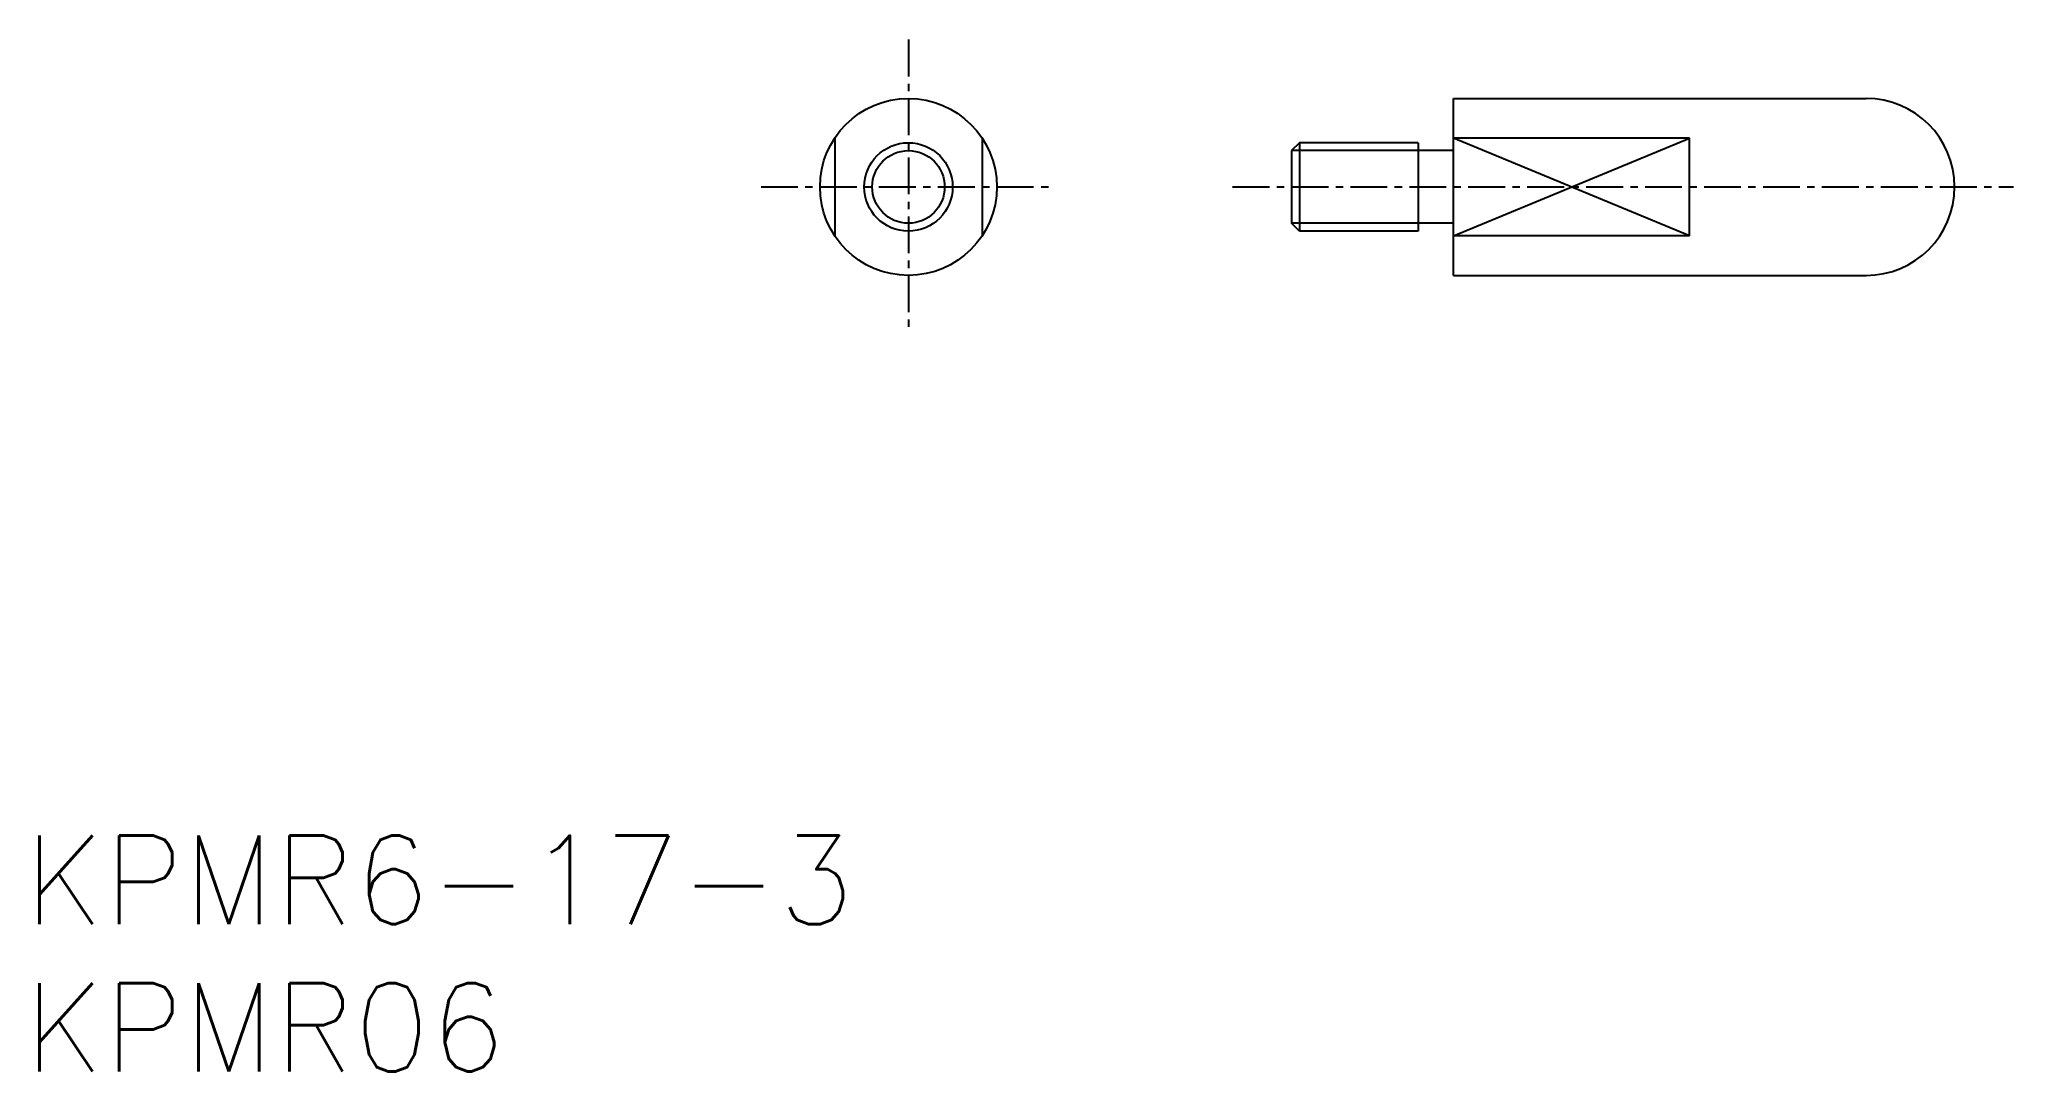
# Model space of a CAD drawing. Extents: x 0.5 to 67.5, y 0 to 35.
import ezdxf

# ---------------------------------------------------------------- set-up
doc = ezdxf.new("R2010")
doc.units = 0
doc.linetypes.add('CENTER', pattern=[2, 1.25, -0.25, 0.25, -0.25])
doc.layers.get('0').update_dxf_attribs({"linetype": 'CONTINUOUS'})
doc.layers.add('CENTER', color=1, linetype='CENTER')
doc.styles.get("Standard").update_dxf_attribs({"font": 'txt.shx'})

# ---------------------------------------------------------------- blocks, each defined once
blk = doc.blocks.new('*U8')
at = {"color": 7, "linetype": 'CONTINUOUS'}
blk.add_text('KPMR06', height=3, dxfattribs=at).set_placement((0, 0))
blk = doc.blocks.new('*U9')
at = {"color": 7, "linetype": 'CONTINUOUS'}
blk.add_text('KPMR6-17-3', height=3, dxfattribs=at).set_placement((0, 5))

msp = doc.modelspace()

# ---------------------------------------------------------------- linework, layer by layer
at = {"color": 7, "linetype": 'CONTINUOUS'}
for p, q in [((48.5, 33), (62.5, 33)), ((48.5, 27), (48.5, 33)), ((27.5, 31.658), (27.5, 28.342)), ((32.5, 31.658), (32.5, 28.342)), ((43.27, 31.5), (43, 31.23)), ((47.3, 31.5), (43.27, 31.5)), ((43.27, 31.5), (43.27, 28.5)), ((47.3, 31.5), (47.3, 28.5)), ((56.5, 31.658), (48.5, 31.658)), ((48.5, 28.342), (56.5, 31.658)), ((56.5, 28.342), (48.5, 31.658)), ((56.5, 28.342), (56.5, 31.658)), ((43, 31.23), (43, 28.77)), ((48.5, 31.23), (47.3, 31.23)), ((43.27, 28.5), (43, 28.77)), ((47.3, 28.5), (43.27, 28.5)), ((48.5, 28.77), (47.3, 28.77)), ((56.5, 28.342), (48.5, 28.342)), ((48.5, 27), (62.5, 27))]:
    msp.add_line(p, q, dxfattribs=at)
at = {"color": 3, "linetype": 'CONTINUOUS'}
for p, q in [((47.3, 31.23), (43, 31.23)), ((47.3, 28.77), (43, 28.77))]:
    msp.add_line(p, q, dxfattribs=at)
at = {"color": 7, "linetype": 'CONTINUOUS'}
for radius in [3, 1.23]:
    msp.add_circle((30, 30), radius, dxfattribs=at)
at = {"color": 3, "linetype": 'CONTINUOUS'}
msp.add_circle((30, 30), 1.5, dxfattribs=at)
at = {"color": 7, "linetype": 'CONTINUOUS'}
msp.add_arc((62.5, 30), 3, 270, 90, dxfattribs=at)
at = {"layer": 'CENTER', "color": 1, "linetype": 'CENTER'}
for p, q in [((30, 35), (30, 25)), ((25, 30), (35, 30)), ((41, 30), (67.5, 30))]:
    msp.add_line(p, q, dxfattribs=at)

# ---------------------------------------------------------------- block references
at = {"color": 7, "linetype": 'CONTINUOUS'}
for name in ['*U9', '*U8']:
    msp.add_blockref(name, (0, 0), dxfattribs=at)

doc.saveas('drawing.dxf')
